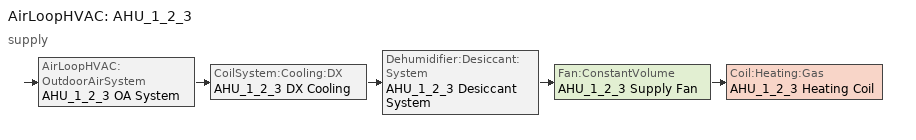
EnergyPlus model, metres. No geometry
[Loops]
AirLoopHVAC 'AHU_1_2_3'
 supply: AirLoopHVAC:OutdoorAirSystem 'AHU_1_2_3 OA System' > CoilSystem:Cooling:DX 'AHU_1_2_3 DX Cooling' > Dehumidifier:Desiccant:System 'AHU_1_2_3 Desiccant System' > Fan:ConstantVolume 'AHU_1_2_3 Supply Fan' > Coil:Heating:Gas 'AHU_1_2_3 Heating Coil'
[ZoneHVAC:PackagedTerminalAirConditioner]
Sales RTU: Always On, 23.3614, 23.3614, 23.3614, 0, 0, 0, Sales RTU Fan, Coil:Heating:Gas, Sales RTU Heating Coil, Sales RTU Cooling Coil, DrawThrough, RTUCycleSchedule
[AvailabilityManager:NightCycle]
Sales RTU Availability: Always On, RTUCycleSchedule, CycleOnControlZone, 1, 3600, Sales Zone
AHU_1_2_3 Availability: Always On, Always On, CycleOnAny, 1, 3600
[Coil:Cooling:DX:SingleSpeed]
Sales RTU Cooling Coil: Always On, 386854, Autosize, 3.7, 23.3614, Sales RTU Mixed Air Outlet, Sales RTU Cooling Coil Outlet, Curve Biquadratic 37, Curve Quadratic 55, Curve Biquadratic 38, Curve Quadratic 56, Curve Quadratic 57
AHU_1_2_3 Cooling Coil: Always On, 316517, 0.6, 3.25322, 7.07292, AHU_1_2_3 Mixed Air Outlet, AHU_1_2_3 Cooling Coil Outlet, Curve Biquadratic 37, Curve Quadratic 55, Curve Biquadratic 38, Curve Quadratic 56, Curve Quadratic 57
[Coil:Heating:Gas]
Sales RTU Heating Coil: Always On, 0.8, 541595, Sales RTU Cooling Coil Outlet, Sales RTU Heating Coil Outlet, Sales RTU Heating Coil Outlet
AHU_1_2_3 Heating Coil: Always On, 0.8, 562696, AHU_1_2_3 Supply Fan Outlet, AHU_1_2_3 Heating Coil Outlet, AHU_1_2_3 Heating Coil Outlet
[Fan:OnOff]
Sales RTU Fan: Always On, 0.875, 1002, 23.3614, 0.9, 1, Sales RTU Heating Coil Outlet, Sales RTU Air Outlet
AHU_1_2_3 Desiccant Regen Fan: Always On, 0.8, 990, 7.07292, 0.895, 1
[SetpointManager:MixedAir]
Sales RTU Cooling Supply Air Temp Manager: Temperature, Sales RTU Heating Coil Outlet, Sales RTU Cooling Coil Outlet, Sales RTU Air Outlet, Sales RTU Mixed Air Nodes
AHU_1_2_3 Mixed Air Temp Manager: Temperature, AHU_1_2_3 Heating Coil Outlet, AHU_1_2_3 Desiccant Outlet, AHU_1_2_3 Supply Fan Outlet, AHU_1_2_3 Mixed Air Nodes
[SetpointManager:SingleZone:Reheat]
Sales RTU Heating Supply Air Temp Manager: Temperature, -99, 99, Sales Zone, Sales Air Node, Sales RTU Air Outlet, Sales RTU Heating Coil Outlet
AHU_1_2_3 Heating Supply Air Temp Manager: Temperature, -99, 99, Sales Zone, Sales Air Node, Sales Terminal Inlet Node, AHU_1_2_3 Heating Coil Outlet
[Sizing:System]
AHU_1_2_3: Sensible, 7.07292, 1, 7, 0.008, 12.8, 0.008, 12.8, 50, NonCoincident, No, No, 0.008, 0.008, Flow/System, 7.07292, Flow/System, 7.07292, ZoneSum, 1
[AirLoopHVAC]
AHU_1_2_3: , AHU_1_2_3 Availability Managers, 7.07292, AHU_1_2_3 Branches
[Controller:OutdoorAir]
AHU_1_2_3 OA Controller: Minimum Outdoor Air Flow Rate {m3/s}=7.07292; Maximum Outdoor Air Flow Rate {m3/s}=7.07292; Economizer Control Type=FixedDryBulb; Economizer Control Action Type=ModulateFlow; Economizer Maximum Limit Dry-Bulb Temperature {C}=23.8889; Economizer Maximum Limit Dewpoint Temperature {C}=8.89; Economizer Minimum Limit Dry-Bulb Temperature {C}=-17.78
[CoilSystem:Cooling:DX]
AHU_1_2_3 DX Cooling: Always On, AHU_1_2_3 Mixed Air Outlet, AHU_1_2_3 Cooling Coil Outlet, AHU_1_2_3 Desiccant Outlet, Coil:Cooling:DX:SingleSpeed, AHU_1_2_3 Cooling Coil, None, Yes, No, Yes, 2
[Dehumidifier:Desiccant:System]
AHU_1_2_3 Desiccant System: Availability Schedule=Always On; Desiccant Heat Exchanger=AHU_1_2_3 Desiccant Wheel; Regeneration Air Fan=AHU_1_2_3 Desiccant Regen Fan; Regeneration Air Fan Placement=DrawThrough
[HeatExchanger:Desiccant:BalancedFlow]
AHU_1_2_3 Desiccant Wheel: Availability Schedule=Always On; Heat Exchanger Performance=AHU_1_2_3 HXDesPerf
[HeatExchanger:Desiccant:BalancedFlow:PerformanceDataType1]
AHU_1_2_3 HXDesPerf: 7.07292, 4.77329, 50, -2.53636, 21.3247, 0.923308, 943.276, -59.2367, -0.0427465, 112.204, 0.778252, 0, 1, 46.1111, 46.1111, 0, 1, -100, 100, 0.001, 4.826, 35, 50, 5, 45, 0, 100, -22.5547, 0.976839, 0.489176, -0.0630019, 0.0120773, 5.17134e-05, 0.0494917, -0.000259417, 0, 1, 46.1111, 46.1111, 0, 1, -100, 100, 0.001, 4.826, 0, 1, 5, 45, 0, 100
[Fan:ConstantVolume]
AHU_1_2_3 Supply Fan: Always On, 0.8, 2384, 7.07292, 0.895, 1, AHU_1_2_3 Desiccant Outlet, AHU_1_2_3 Supply Fan Outlet
[SetpointManager:SingleZone:Cooling]
AHU_1_2_3 Cooling Supply Air Temp Manager: Temperature, -99, 99, Sales Zone, Sales Air Node, Sales Terminal Inlet Node, AHU_1_2_3 Supply Fan Outlet
[SetpointManager:SingleZone:Humidity:Maximum]
AHU_1_2_3 Max Humidity Manager: Setpoint Node or NodeList=AHU_1_2_3 Desiccant Outlet
[Schedule:Compact]
RTUCycleSchedule: Fraction, Through: 12/31, For: AllDays, Until: 24:00, 0
